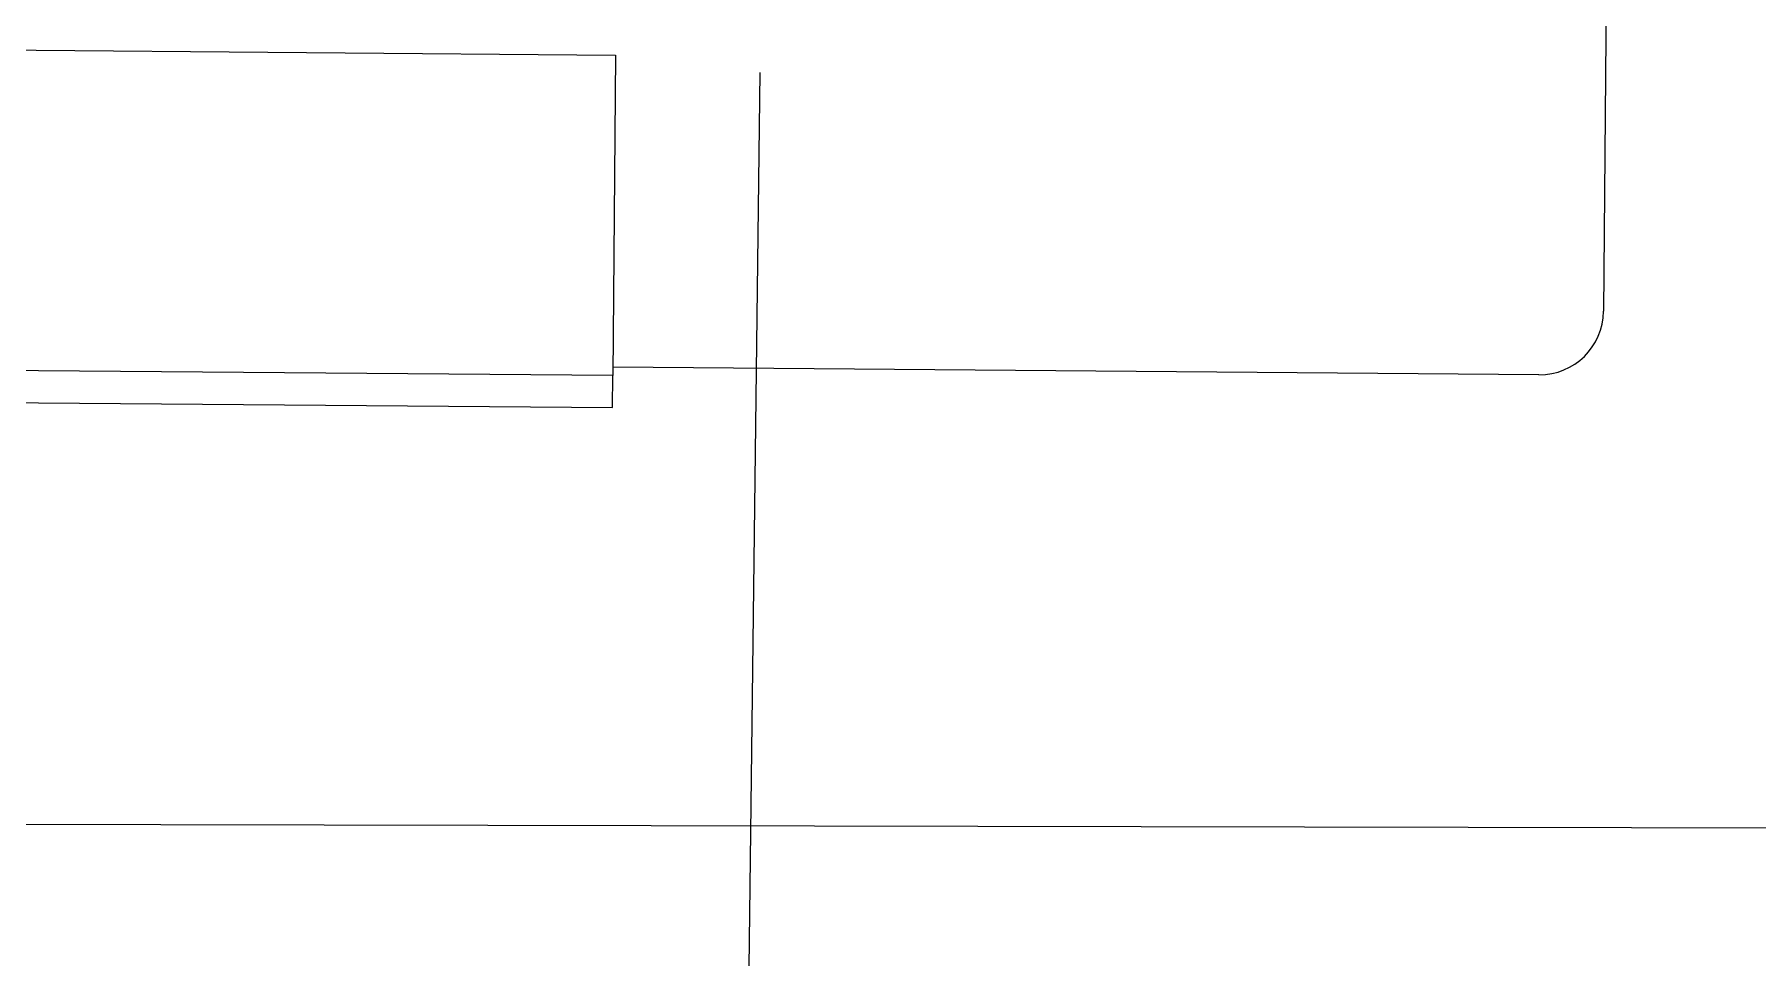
# Paper-space layout 'office1 floor1' of a CAD drawing. Header units: inches. Extents: x 0.3 to 10.8, y 1.4 to 4.2.
# Drawn here: x 2.3261 to 2.5494, y 3.0729 to 3.1925 of the extents above; entities that cross this region are included whole.
import ezdxf

# ---------------------------------------------------------------- set-up
doc = ezdxf.new("R2010")
doc.units = ezdxf.units.IN
doc.header["$MEASUREMENT"] = 0
doc.layers.get('0').update_dxf_attribs({"lineweight": 0})
doc.layers.add('WALL 1 100', color=250, linetype='Continuous', lineweight=9)
doc.layers.add('провода', color=1, linetype='Continuous', lineweight=5)

psp = doc.layouts.new('office1 floor1')

# ---------------------------------------------------------------- linework, layer by layer
at = {"color": 7, "linetype": 'ByBlock', "lineweight": -2}
for p, q in [((2.52992, 3.21455), (2.52943, 3.15663)), ((2.19387, 3.19154), (2.40142, 3.1898)), ((2.40142, 3.1898), (2.40107, 3.14829)), ((2.40107, 3.14829), (2.19352, 3.15003)), ((2.40103, 3.14414), (2.40107, 3.14829)), ((2.52106, 3.14839), (2.40108, 3.1494)), ((2.19348, 3.14588), (2.40103, 3.14414))]:
    psp.add_line(p, q, dxfattribs=at)
psp.add_arc((2.52113, 3.1567), 0.0083, 269.5193, 359.5193, dxfattribs=at)
at = {"layer": 'WALL 1 100', "color": 0}
psp.add_lwpolyline([(3.91924, 3.08681), (0.32259, 3.09437)], dxfattribs=at)
at = {"layer": 'провода', "color": 1}
psp.add_line((2.41859, 3.05874), (2.42013, 3.18755), dxfattribs=at)

doc.saveas('drawing.dxf')
